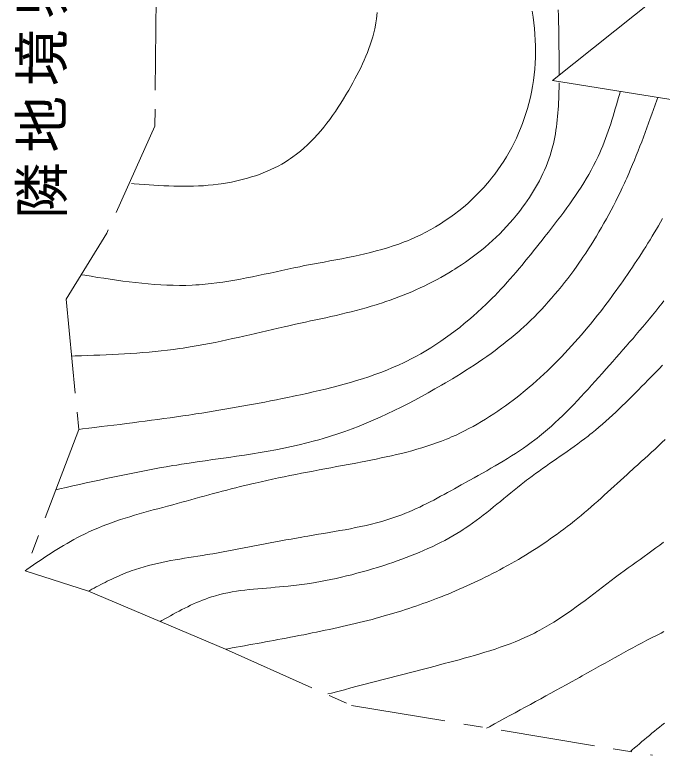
# Model space of a CAD drawing. Units: millimetres, scale not verified. Extents: x -273834 to 283729, y -197114 to 193886.
# Drawn here: x -236196 to -202004, y -28265 to 10750 of the extents above; entities that cross this region are included whole.
import ezdxf

# ---------------------------------------------------------------- set-up
doc = ezdxf.new("R2010")
doc.units = ezdxf.units.MM
doc.header["$LTSCALE"] = 1000
doc.linetypes.add('CHAIN1', pattern=[8, 5, -1, 1, -1])
for name, color, linetype, lineweight in [('2-3_敷地境界', 2, 'CHAIN1', 5), ('2-4_法', 7, 'Continuous', 5), ('2-5_法-2', 4, 'Continuous', 5)]:
    doc.layers.add(name, color=color, linetype=linetype, lineweight=lineweight)
doc.styles.add('ＭＳ ゴシック', font='')
doc.styles.get('ＭＳ ゴシック').set_extended_font_data('MS Gothic')

msp = doc.modelspace()

# ---------------------------------------------------------------- linework, layer by layer
at = {"layer": '2-3_敷地境界'}
msp.add_line((-218409, -25743), (-202516, -28376), dxfattribs=at)
msp.add_lwpolyline([(-228665, 19758), (-228793, 4862), (-231338, -785), (-233485, -4267), (-232816, -11155), (-235653, -18620), (-232302, -19696), (-228516, -21304), (-225069, -22765), (-218409, -25743)], dxfattribs=at)
at = {"layer": '2-4_法'}
for p, q in [((-192182, 19729), (-207799, 7279)), ((-207799, 7279), (-195802, 5349))]:
    msp.add_line(p, q, dxfattribs=at)
at = {"layer": '2-5_法-2'}
for points in [[(-210845, 2329), (-210680, 2554), (-210522, 2782), (-210370, 3015), (-210224, 3251), (-210085, 3492), (-209951, 3736), (-209825, 3983), (-209704, 4234), (-209591, 4487), (-209483, 4744), (-209383, 5003), (-209289, 5265), (-209202, 5529), (-209122, 5795), (-209049, 6063), (-208982, 6333), (-208947, 6491), (-208911, 6665), (-208855, 6966), (-208808, 7269), (-208769, 7573), (-208739, 7879), (-208716, 8185), (-208702, 8491), (-208696, 8798), (-208698, 9105), (-208708, 9412), (-208726, 9718), (-208752, 10023), (-208786, 10328), (-208827, 10631), (-208876, 10933)], [(-207446, 7561), (-207447, 7750), (-207449, 8076), (-207451, 8401), (-207454, 8727), (-207457, 9053), (-207461, 9379), (-207465, 9706), (-207470, 10032), (-207477, 10358), (-207484, 10685), (-207493, 11012)], [(-221512, 3236), (-221310, 3386), (-221114, 3543), (-220922, 3707), (-220737, 3878), (-220556, 4055), (-220380, 4237), (-220208, 4425), (-220041, 4618), (-219879, 4816), (-219720, 5018), (-219565, 5224), (-219414, 5434), (-219266, 5647), (-219122, 5864), (-218980, 6083), (-218841, 6304), (-218706, 6527), (-218628, 6658), (-218562, 6770), (-218449, 6965), (-218339, 7160), (-218231, 7357), (-218126, 7554), (-218024, 7753), (-217925, 7952), (-217830, 8153), (-217739, 8354), (-217653, 8557), (-217570, 8760), (-217493, 8964), (-217421, 9169), (-217354, 9375), (-217293, 9582), (-217238, 9790), (-217189, 9999), (-217147, 10208), (-217126, 10330), (-217096, 10527), (-217059, 10868)], [(-207676, 4283), (-207643, 4464), (-207614, 4645), (-207588, 4827), (-207565, 5010), (-207545, 5194), (-207528, 5378), (-207513, 5562), (-207500, 5747), (-207489, 5933), (-207480, 6118), (-207471, 6304), (-207464, 6491), (-207458, 6677), (-207453, 6864), (-207448, 7050), (-207445, 7158)], [(-205225, 3637), (-205147, 3827), (-205071, 4019), (-204998, 4211), (-204927, 4405), (-204858, 4600), (-204791, 4796), (-204726, 4993), (-204663, 5190), (-204601, 5388), (-204541, 5587), (-204481, 5787), (-204422, 5986), (-204364, 6186), (-204307, 6386), (-204250, 6587), (-204216, 6703)], [(-203671, 2598), (-203570, 2837), (-203471, 3077), (-203373, 3318), (-203277, 3559), (-203182, 3801), (-203089, 4044), (-202997, 4287), (-202905, 4530), (-202815, 4774), (-202725, 5018), (-202636, 5263), (-202548, 5507), (-202460, 5752), (-202372, 5997), (-202284, 6242), (-202234, 6384)], [(-212607, -2464), (-212391, -2317), (-212178, -2165), (-211968, -2010), (-211761, -1851), (-211556, -1688), (-211355, -1521), (-211157, -1350), (-210962, -1175), (-210771, -997), (-210584, -815), (-210400, -628), (-210220, -438), (-210044, -244), (-209872, -46), (-209704, 155), (-209541, 361), (-209448, 482), (-209375, 578), (-209253, 747), (-209134, 917), (-209018, 1090), (-208905, 1265), (-208796, 1442), (-208690, 1621), (-208588, 1802), (-208490, 1985), (-208396, 2170), (-208306, 2356), (-208221, 2545), (-208140, 2734), (-208064, 2926), (-207993, 3119), (-207926, 3313), (-207865, 3509), (-207809, 3705), (-207779, 3820), (-207753, 3924), (-207713, 4103), (-207676, 4283)], [(-210684, -3918), (-210519, -3742), (-210355, -3565), (-210193, -3386), (-210033, -3206), (-209875, -3025), (-209718, -2842), (-209562, -2658), (-209407, -2473), (-209254, -2287), (-209101, -2100), (-208950, -1913), (-208799, -1724), (-208648, -1535), (-208498, -1345), (-208348, -1155), (-208199, -964), (-208112, -853), (-208017, -731), (-207853, -521), (-207690, -310), (-207527, -98), (-207366, 115), (-207206, 329), (-207047, 544), (-206891, 760), (-206737, 977), (-206586, 1196), (-206437, 1416), (-206292, 1639), (-206151, 1863), (-206013, 2089), (-205880, 2317), (-205751, 2547), (-205627, 2780), (-205508, 3015), (-205442, 3153), (-205391, 3261), (-205307, 3448), (-205225, 3637)], [(-230039, 1829), (-229888, 1818), (-229627, 1799), (-229366, 1780), (-229106, 1762), (-228845, 1745), (-228584, 1730), (-228323, 1716), (-228063, 1705), (-227802, 1697), (-227541, 1692), (-227280, 1689), (-227020, 1691), (-226759, 1697), (-226498, 1706), (-226238, 1721), (-225977, 1741), (-225716, 1766), (-225455, 1797), (-225304, 1817), (-225180, 1836), (-224965, 1871), (-224750, 1911), (-224536, 1956), (-224323, 2004), (-224111, 2058), (-223900, 2116), (-223691, 2179), (-223483, 2247), (-223278, 2319), (-223075, 2397), (-222874, 2479), (-222676, 2567), (-222481, 2660), (-222289, 2758), (-222101, 2861), (-221916, 2970), (-221735, 3084), (-221632, 3153), (-221512, 3236)], [(-209137, -5575), (-208944, -5391), (-208754, -5203), (-208567, -5013), (-208382, -4819), (-208200, -4624), (-208020, -4425), (-207843, -4224), (-207669, -4020), (-207497, -3815), (-207328, -3607), (-207161, -3396), (-206997, -3184), (-206835, -2970), (-206676, -2754), (-206519, -2536), (-206365, -2317), (-206276, -2189), (-206190, -2062), (-206043, -1842), (-205898, -1621), (-205756, -1399), (-205616, -1175), (-205478, -950), (-205343, -724), (-205210, -496), (-205079, -267), (-204950, -37), (-204824, 195), (-204700, 427), (-204578, 661), (-204459, 896), (-204341, 1131), (-204226, 1368), (-204113, 1606), (-204003, 1845), (-203940, 1984), (-203878, 2122), (-203773, 2359), (-203671, 2598)], [(-220785, -2487), (-220476, -2427), (-220167, -2369), (-219858, -2312), (-219549, -2254), (-219241, -2196), (-218932, -2138), (-218625, -2077), (-218318, -2015), (-218013, -1949), (-217708, -1881), (-217405, -1808), (-217104, -1730), (-216804, -1648), (-216506, -1560), (-216210, -1465), (-215916, -1363), (-215624, -1254), (-215456, -1187), (-215298, -1121), (-215027, -1001), (-214758, -873), (-214493, -739), (-214230, -597), (-213971, -448), (-213716, -291), (-213465, -128), (-213218, 41), (-212976, 217), (-212738, 400), (-212505, 589), (-212278, 785), (-212056, 986), (-211840, 1194), (-211630, 1407), (-211426, 1626), (-211228, 1851), (-211117, 1984), (-211015, 2110), (-210845, 2329)], [(-203342, -2231), (-203223, -2050), (-203105, -1869), (-202989, -1687), (-202873, -1504), (-202758, -1321), (-202645, -1137), (-202533, -952), (-202422, -767), (-202312, -580), (-202204, -393), (-202098, -205), (-201992, -17)], [(-208837, -8760), (-208640, -8588), (-208446, -8413), (-208254, -8236), (-208064, -8056), (-207876, -7875), (-207690, -7692), (-207506, -7507), (-207324, -7320), (-207144, -7132), (-206966, -6941), (-206790, -6749), (-206615, -6555), (-206443, -6360), (-206272, -6163), (-206103, -5964), (-206006, -5848), (-205930, -5757), (-205800, -5599), (-205671, -5440), (-205543, -5280), (-205416, -5120), (-205289, -4958), (-205164, -4796), (-205040, -4634), (-204916, -4470), (-204794, -4306), (-204672, -4141), (-204551, -3976), (-204431, -3810), (-204312, -3643), (-204193, -3476), (-204075, -3308), (-203958, -3140), (-203842, -2971), (-203774, -2873), (-203704, -2769), (-203582, -2590), (-203462, -2411), (-203342, -2231)], [(-232694, -2983), (-232499, -3014), (-232165, -3068), (-231830, -3122), (-231496, -3174), (-231161, -3225), (-230827, -3273), (-230493, -3319), (-230158, -3362), (-229825, -3402), (-229491, -3438), (-229157, -3469), (-228824, -3496), (-228491, -3518), (-228159, -3534), (-227826, -3544), (-227494, -3548), (-227163, -3545), (-226831, -3534), (-226640, -3524), (-226458, -3512), (-226145, -3486), (-225832, -3454), (-225519, -3416), (-225207, -3372), (-224895, -3324), (-224583, -3271), (-224271, -3215), (-223959, -3155), (-223647, -3093), (-223335, -3028), (-223023, -2962), (-222711, -2894), (-222398, -2826), (-222086, -2758), (-221773, -2691), (-221460, -2624), (-221147, -2559), (-220965, -2522), (-220785, -2487)], [(-221644, -5659), (-221375, -5601), (-221107, -5543), (-220838, -5485), (-220570, -5427), (-220301, -5370), (-220033, -5312), (-219765, -5253), (-219497, -5193), (-219230, -5132), (-218963, -5070), (-218696, -5006), (-218430, -4940), (-218165, -4872), (-217900, -4802), (-217636, -4729), (-217373, -4653), (-217110, -4573), (-216959, -4525), (-216825, -4482), (-216594, -4405), (-216365, -4326), (-216136, -4243), (-215908, -4158), (-215682, -4069), (-215456, -3978), (-215232, -3883), (-215009, -3785), (-214787, -3685), (-214567, -3581), (-214349, -3474), (-214132, -3364), (-213916, -3250), (-213703, -3134), (-213491, -3014), (-213281, -2891), (-213073, -2764), (-212953, -2689), (-212825, -2608), (-212607, -2464)], [(-221106, -9325), (-220775, -9252), (-220444, -9178), (-220113, -9102), (-219783, -9023), (-219453, -8941), (-219125, -8856), (-218798, -8768), (-218472, -8676), (-218148, -8579), (-217825, -8478), (-217505, -8372), (-217186, -8261), (-216870, -8144), (-216556, -8022), (-216245, -7893), (-215937, -7758), (-215632, -7616), (-215456, -7530), (-215297, -7449), (-215024, -7305), (-214753, -7155), (-214486, -7000), (-214221, -6838), (-213960, -6672), (-213702, -6500), (-213447, -6323), (-213194, -6141), (-212946, -5955), (-212700, -5764), (-212458, -5569), (-212219, -5370), (-211983, -5167), (-211751, -4960), (-211523, -4750), (-211298, -4536), (-211077, -4319), (-210950, -4192), (-210852, -4091), (-210684, -3918)], [(-208064, -11165), (-207858, -10984), (-207655, -10800), (-207455, -10612), (-207257, -10421), (-207061, -10228), (-206867, -10032), (-206675, -9834), (-206485, -9634), (-206296, -9432), (-206108, -9229), (-205922, -9024), (-205736, -8819), (-205551, -8613), (-205367, -8406), (-205183, -8200), (-205076, -8080), (-204972, -7963), (-204792, -7761), (-204613, -7560), (-204434, -7358), (-204255, -7156), (-204077, -6954), (-203900, -6752), (-203723, -6550), (-203546, -6347), (-203371, -6143), (-203197, -5939), (-203023, -5734), (-202851, -5528), (-202680, -5322), (-202510, -5114), (-202342, -4905), (-202175, -4695), (-202010, -4484), (-201915, -4361)], [(-233193, -7281), (-233004, -7275), (-232678, -7264), (-232352, -7253), (-232026, -7241), (-231701, -7229), (-231375, -7215), (-231050, -7200), (-230725, -7184), (-230400, -7166), (-230075, -7146), (-229751, -7124), (-229427, -7099), (-229104, -7072), (-228781, -7042), (-228458, -7009), (-228136, -6973), (-227814, -6933), (-227493, -6889), (-227307, -6862), (-227130, -6835), (-226825, -6785), (-226520, -6732), (-226216, -6676), (-225912, -6618), (-225608, -6557), (-225305, -6493), (-225002, -6428), (-224699, -6361), (-224396, -6293), (-224093, -6224), (-223791, -6154), (-223488, -6083), (-223186, -6013), (-222883, -5942), (-222581, -5872), (-222278, -5802), (-221975, -5733), (-221799, -5694), (-221644, -5659)], [(-219906, -11638), (-219523, -11519), (-219141, -11394), (-218761, -11262), (-218383, -11122), (-218008, -10977), (-217634, -10825), (-217262, -10667), (-216893, -10503), (-216525, -10334), (-216160, -10160), (-215796, -9981), (-215435, -9797), (-215075, -9609), (-214718, -9416), (-214362, -9220), (-214008, -9020), (-213657, -8817), (-213454, -8698), (-213318, -8618), (-213084, -8478), (-212852, -8337), (-212621, -8194), (-212391, -8049), (-212162, -7903), (-211935, -7754), (-211710, -7604), (-211486, -7451), (-211264, -7297), (-211044, -7140), (-210826, -6980), (-210609, -6818), (-210396, -6653), (-210184, -6485), (-209975, -6315), (-209769, -6141), (-209565, -5965), (-209448, -5861), (-209333, -5757), (-209137, -5575)], [(-205345, -11037), (-205164, -10882), (-204985, -10724), (-204808, -10565), (-204632, -10404), (-204457, -10241), (-204283, -10077), (-204111, -9912), (-203939, -9745), (-203768, -9577), (-203599, -9408), (-203429, -9238), (-203260, -9067), (-203092, -8896), (-202924, -8724), (-202756, -8552), (-202659, -8452), (-202549, -8339), (-202361, -8145), (-202173, -7950), (-201985, -7755)], [(-217663, -12832), (-217391, -12778), (-217119, -12723), (-216847, -12667), (-216576, -12609), (-216305, -12549), (-216036, -12487), (-215767, -12422), (-215499, -12354), (-215232, -12283), (-214966, -12209), (-214702, -12130), (-214439, -12048), (-214178, -11962), (-213919, -11871), (-213661, -11775), (-213405, -11674), (-213258, -11613), (-213124, -11555), (-212893, -11452), (-212665, -11345), (-212438, -11233), (-212213, -11117), (-211990, -10997), (-211769, -10873), (-211550, -10745), (-211333, -10614), (-211118, -10479), (-210904, -10340), (-210693, -10199), (-210484, -10054), (-210277, -9906), (-210071, -9756), (-209868, -9603), (-209667, -9447), (-209468, -9288), (-209353, -9196), (-209236, -9099), (-209035, -8931), (-208837, -8760)], [(-232816, -11155), (-232624, -11132), (-232292, -11092), (-231961, -11052), (-231629, -11011), (-231297, -10971), (-230966, -10930), (-230635, -10889), (-230303, -10847), (-229972, -10805), (-229641, -10762), (-229310, -10719), (-228979, -10675), (-228648, -10631), (-228318, -10586), (-227988, -10540), (-227657, -10493), (-227327, -10445), (-226998, -10396), (-226806, -10367), (-226630, -10340), (-226326, -10293), (-226022, -10245), (-225718, -10196), (-225414, -10146), (-225111, -10095), (-224807, -10043), (-224504, -9990), (-224201, -9936), (-223898, -9881), (-223595, -9825), (-223292, -9768), (-222989, -9710), (-222686, -9650), (-222383, -9590), (-222080, -9529), (-221777, -9467), (-221474, -9403), (-221298, -9366), (-221106, -9325)], [(-215560, -15587), (-215371, -15508), (-215183, -15427), (-214996, -15343), (-214810, -15256), (-214624, -15167), (-214440, -15075), (-214256, -14982), (-214073, -14887), (-213890, -14790), (-213708, -14692), (-213526, -14593), (-213344, -14494), (-213163, -14393), (-212982, -14292), (-212801, -14190), (-212619, -14089), (-212514, -14030), (-212385, -13958), (-212163, -13834), (-211940, -13711), (-211718, -13587), (-211496, -13462), (-211274, -13337), (-211054, -13211), (-210834, -13084), (-210615, -12956), (-210398, -12826), (-210182, -12694), (-209968, -12560), (-209755, -12424), (-209544, -12285), (-209336, -12144), (-209130, -12000), (-208926, -11853), (-208725, -11702), (-208609, -11613), (-208485, -11515), (-208273, -11342), (-208064, -11165)], [(-212209, -16243), (-212019, -16109), (-211831, -15972), (-211644, -15833), (-211459, -15691), (-211275, -15547), (-211093, -15402), (-210911, -15255), (-210730, -15107), (-210549, -14958), (-210368, -14810), (-210187, -14661), (-210006, -14512), (-209825, -14364), (-209642, -14217), (-209459, -14071), (-209275, -13927), (-209167, -13844), (-209062, -13764), (-208879, -13628), (-208696, -13493), (-208511, -13360), (-208325, -13228), (-208139, -13097), (-207953, -12966), (-207766, -12836), (-207579, -12706), (-207392, -12576), (-207205, -12446), (-207019, -12316), (-206834, -12184), (-206649, -12052), (-206466, -11918), (-206283, -11783), (-206103, -11647), (-205923, -11508), (-205820, -11427), (-205712, -11341), (-205528, -11190), (-205345, -11037)], [(-234027, -14345), (-233824, -14299), (-233474, -14220), (-233124, -14142), (-232774, -14063), (-232424, -13985), (-232073, -13908), (-231723, -13831), (-231372, -13755), (-231021, -13680), (-230670, -13606), (-230319, -13534), (-229967, -13463), (-229615, -13393), (-229262, -13325), (-228909, -13259), (-228555, -13194), (-228201, -13132), (-227847, -13072), (-227641, -13038), (-227400, -12999), (-226983, -12935), (-226567, -12872), (-226149, -12812), (-225732, -12752), (-225314, -12692), (-224897, -12632), (-224480, -12571), (-224063, -12509), (-223647, -12444), (-223232, -12376), (-222818, -12305), (-222405, -12230), (-221994, -12149), (-221584, -12064), (-221175, -11972), (-220768, -11874), (-220364, -11768), (-220130, -11703), (-219906, -11638)], [(-203113, -12859), (-202929, -12693), (-202745, -12527), (-202562, -12360), (-202379, -12193), (-202198, -12025), (-202018, -11855), (-201840, -11684)], [(-227853, -15135), (-227614, -15070), (-227376, -15004), (-227138, -14939), (-226900, -14874), (-226663, -14809), (-226425, -14743), (-226188, -14679), (-225950, -14614), (-225713, -14550), (-225475, -14487), (-225238, -14424), (-225000, -14361), (-224763, -14300), (-224525, -14239), (-224287, -14180), (-224048, -14121), (-223810, -14063), (-223672, -14030), (-223495, -13989), (-223191, -13919), (-222886, -13852), (-222580, -13785), (-222275, -13721), (-221968, -13657), (-221662, -13595), (-221355, -13534), (-221048, -13474), (-220741, -13414), (-220433, -13355), (-220125, -13297), (-219817, -13239), (-219508, -13181), (-219199, -13123), (-218891, -13065), (-218582, -13007), (-218272, -12949), (-218093, -12915), (-217935, -12884), (-217663, -12832)], [(-209792, -18134), (-209600, -18022), (-209409, -17909), (-209219, -17794), (-209030, -17678), (-208842, -17560), (-208656, -17440), (-208470, -17319), (-208285, -17196), (-208101, -17071), (-207919, -16945), (-207738, -16818), (-207558, -16688), (-207379, -16558), (-207201, -16425), (-207025, -16291), (-206850, -16155), (-206750, -16076), (-206645, -15992), (-206465, -15846), (-206286, -15699), (-206109, -15550), (-205932, -15399), (-205757, -15248), (-205583, -15095), (-205409, -14942), (-205236, -14787), (-205064, -14632), (-204892, -14476), (-204720, -14320), (-204548, -14163), (-204377, -14006), (-204205, -13849), (-204033, -13692), (-203861, -13534), (-203689, -13377), (-203589, -13287), (-203482, -13190), (-203298, -13025), (-203113, -12859)], [(-235653, -18620), (-235552, -18550), (-235378, -18431), (-235204, -18312), (-235030, -18194), (-234855, -18076), (-234681, -17959), (-234505, -17843), (-234329, -17728), (-234153, -17615), (-233975, -17503), (-233797, -17393), (-233618, -17285), (-233438, -17179), (-233257, -17075), (-233075, -16973), (-232891, -16875), (-232706, -16779), (-232520, -16686), (-232411, -16634), (-232278, -16571), (-232045, -16467), (-231810, -16367), (-231574, -16271), (-231335, -16180), (-231095, -16092), (-230853, -16007), (-230610, -15925), (-230366, -15846), (-230120, -15770), (-229874, -15695), (-229627, -15623), (-229379, -15552), (-229131, -15482), (-228882, -15414), (-228633, -15346), (-228384, -15279), (-228135, -15211), (-227991, -15172), (-227853, -15135)], [(-225741, -17722), (-225463, -17675), (-225186, -17626), (-224909, -17576), (-224632, -17526), (-224356, -17474), (-224080, -17422), (-223805, -17369), (-223529, -17316), (-223254, -17263), (-222978, -17210), (-222702, -17157), (-222427, -17104), (-222151, -17051), (-221875, -16999), (-221598, -16948), (-221321, -16897), (-221043, -16848), (-220882, -16820), (-220720, -16792), (-220439, -16744), (-220158, -16697), (-219877, -16650), (-219595, -16603), (-219314, -16555), (-219034, -16506), (-218753, -16455), (-218474, -16402), (-218195, -16346), (-217917, -16288), (-217640, -16226), (-217365, -16161), (-217091, -16091), (-216819, -16016), (-216549, -15936), (-216281, -15851), (-216015, -15760), (-215862, -15704), (-215751, -15662), (-215560, -15587)], [(-221462, -19405), (-221179, -19370), (-220897, -19332), (-220616, -19290), (-220336, -19244), (-220057, -19195), (-219778, -19143), (-219501, -19087), (-219224, -19028), (-218948, -18966), (-218672, -18900), (-218398, -18831), (-218123, -18760), (-217850, -18685), (-217577, -18608), (-217305, -18527), (-217033, -18444), (-216762, -18358), (-216605, -18307), (-216468, -18262), (-216232, -18182), (-215997, -18100), (-215763, -18016), (-215529, -17930), (-215297, -17841), (-215065, -17749), (-214835, -17654), (-214606, -17556), (-214379, -17456), (-214154, -17352), (-213930, -17245), (-213709, -17134), (-213489, -17020), (-213272, -16902), (-213057, -16780), (-212844, -16655), (-212635, -16525), (-212514, -16448), (-212402, -16374), (-212209, -16243)], [(-208463, -21763), (-208215, -21625), (-207968, -21482), (-207725, -21334), (-207484, -21180), (-207245, -21023), (-207009, -20862), (-206773, -20698), (-206540, -20530), (-206308, -20361), (-206076, -20189), (-205846, -20015), (-205616, -19841), (-205386, -19665), (-205157, -19490), (-204927, -19314), (-204697, -19139), (-204466, -18965), (-204332, -18865), (-204212, -18776), (-204005, -18624), (-203797, -18472), (-203589, -18321), (-203380, -18171), (-203172, -18021), (-202964, -17872), (-202755, -17722), (-202548, -17572), (-202341, -17421), (-202135, -17270), (-201929, -17118)], [(-232302, -19696), (-232235, -19660), (-232120, -19599), (-232005, -19538), (-231890, -19477), (-231775, -19417), (-231659, -19357), (-231544, -19297), (-231428, -19238), (-231312, -19180), (-231195, -19123), (-231079, -19067), (-230962, -19011), (-230844, -18957), (-230726, -18904), (-230608, -18852), (-230489, -18802), (-230370, -18753), (-230250, -18706), (-230180, -18679), (-230050, -18631), (-229823, -18553), (-229595, -18480), (-229365, -18412), (-229133, -18349), (-228900, -18290), (-228666, -18235), (-228430, -18184), (-228193, -18135), (-227956, -18089), (-227718, -18046), (-227479, -18004), (-227240, -17964), (-227000, -17925), (-226760, -17887), (-226521, -17849), (-226281, -17811), (-226042, -17772), (-225903, -17749), (-225741, -17722)], [(-216869, -21066), (-216682, -21014), (-216495, -20960), (-216308, -20905), (-216122, -20849), (-215936, -20792), (-215751, -20734), (-215566, -20675), (-215381, -20614), (-215197, -20553), (-215012, -20491), (-214829, -20427), (-214645, -20362), (-214462, -20296), (-214280, -20230), (-214098, -20162), (-213916, -20092), (-213735, -20022), (-213630, -19981), (-213514, -19935), (-213314, -19854), (-213115, -19772), (-212917, -19688), (-212719, -19603), (-212521, -19517), (-212325, -19429), (-212129, -19340), (-211933, -19249), (-211739, -19157), (-211545, -19064), (-211351, -18969), (-211159, -18872), (-210967, -18774), (-210775, -18675), (-210585, -18574), (-210395, -18472), (-210206, -18368), (-210097, -18307), (-209985, -18244), (-209792, -18134)], [(-228516, -21304), (-228429, -21255), (-228278, -21170), (-228127, -21086), (-227976, -21002), (-227825, -20919), (-227674, -20837), (-227522, -20757), (-227369, -20677), (-227217, -20600), (-227063, -20524), (-226910, -20450), (-226755, -20379), (-226600, -20310), (-226444, -20244), (-226287, -20180), (-226129, -20120), (-225970, -20063), (-225810, -20010), (-225717, -19981), (-225592, -19944), (-225375, -19886), (-225157, -19834), (-224936, -19787), (-224714, -19746), (-224491, -19709), (-224267, -19676), (-224041, -19647), (-223815, -19621), (-223587, -19597), (-223359, -19576), (-223131, -19556), (-222902, -19536), (-222673, -19518), (-222444, -19499), (-222215, -19479), (-221987, -19459), (-221758, -19437), (-221626, -19423), (-221462, -19405)], [(-225069, -22765), (-224942, -22742), (-224721, -22703), (-224501, -22663), (-224280, -22623), (-224060, -22584), (-223839, -22544), (-223619, -22504), (-223398, -22464), (-223178, -22424), (-222957, -22383), (-222737, -22343), (-222517, -22302), (-222297, -22261), (-222076, -22220), (-221856, -22178), (-221636, -22136), (-221416, -22094), (-221196, -22051), (-221068, -22026), (-220937, -22001), (-220710, -21956), (-220483, -21911), (-220257, -21865), (-220030, -21818), (-219804, -21771), (-219578, -21724), (-219352, -21675), (-219126, -21625), (-218901, -21575), (-218675, -21524), (-218450, -21471), (-218226, -21418), (-218001, -21363), (-217777, -21307), (-217553, -21250), (-217330, -21192), (-217106, -21132), (-216977, -21097), (-216869, -21066)], [(-219672, -25134), (-219474, -25083), (-219132, -24995), (-218790, -24907), (-218448, -24818), (-218106, -24730), (-217764, -24642), (-217422, -24553), (-217079, -24465), (-216737, -24376), (-216394, -24287), (-216051, -24198), (-215708, -24109), (-215365, -24019), (-215021, -23929), (-214678, -23839), (-214333, -23749), (-213989, -23658), (-213644, -23567), (-213444, -23514), (-213285, -23472), (-213010, -23399), (-212736, -23325), (-212462, -23250), (-212188, -23174), (-211915, -23096), (-211642, -23016), (-211371, -22934), (-211101, -22849), (-210832, -22761), (-210565, -22670), (-210299, -22575), (-210036, -22477), (-209774, -22374), (-209515, -22267), (-209259, -22154), (-209005, -22037), (-208754, -21914), (-208609, -21840), (-208463, -21763)], [(-211290, -26947), (-211133, -26862), (-210861, -26715), (-210590, -26567), (-210319, -26420), (-210048, -26273), (-209776, -26125), (-209505, -25978), (-209234, -25830), (-208964, -25682), (-208693, -25534), (-208422, -25386), (-208152, -25238), (-207882, -25090), (-207612, -24941), (-207342, -24792), (-207072, -24643), (-206803, -24494), (-206534, -24345), (-206378, -24258), (-206237, -24179), (-205993, -24043), (-205750, -23907), (-205506, -23771), (-205263, -23635), (-205020, -23499), (-204776, -23364), (-204532, -23229), (-204288, -23094), (-204043, -22960), (-203798, -22826), (-203552, -22693), (-203306, -22561), (-203058, -22429), (-202810, -22299), (-202562, -22169), (-202312, -22041), (-202061, -21914), (-201915, -21840)], [(-203670, -28154), (-203594, -28090), (-203464, -27980), (-203334, -27870), (-203204, -27760), (-203074, -27650), (-202943, -27540), (-202812, -27430), (-202681, -27321), (-202550, -27212), (-202419, -27104), (-202287, -26996), (-202154, -26888), (-202022, -26781), (-201889, -26675)]]:
    msp.add_lwpolyline(points, dxfattribs=at)

# ---------------------------------------------------------------- texts
at = {"layer": '2-4_法', "insert": (-233416, -45), "char_height": 2199, "attachment_point": 7, "rotation": 90, "style": 'ＭＳ ゴシック'}
msp.add_mtext('\\T1.17;隣地境界線', dxfattribs=at)

doc.saveas('drawing.dxf')
